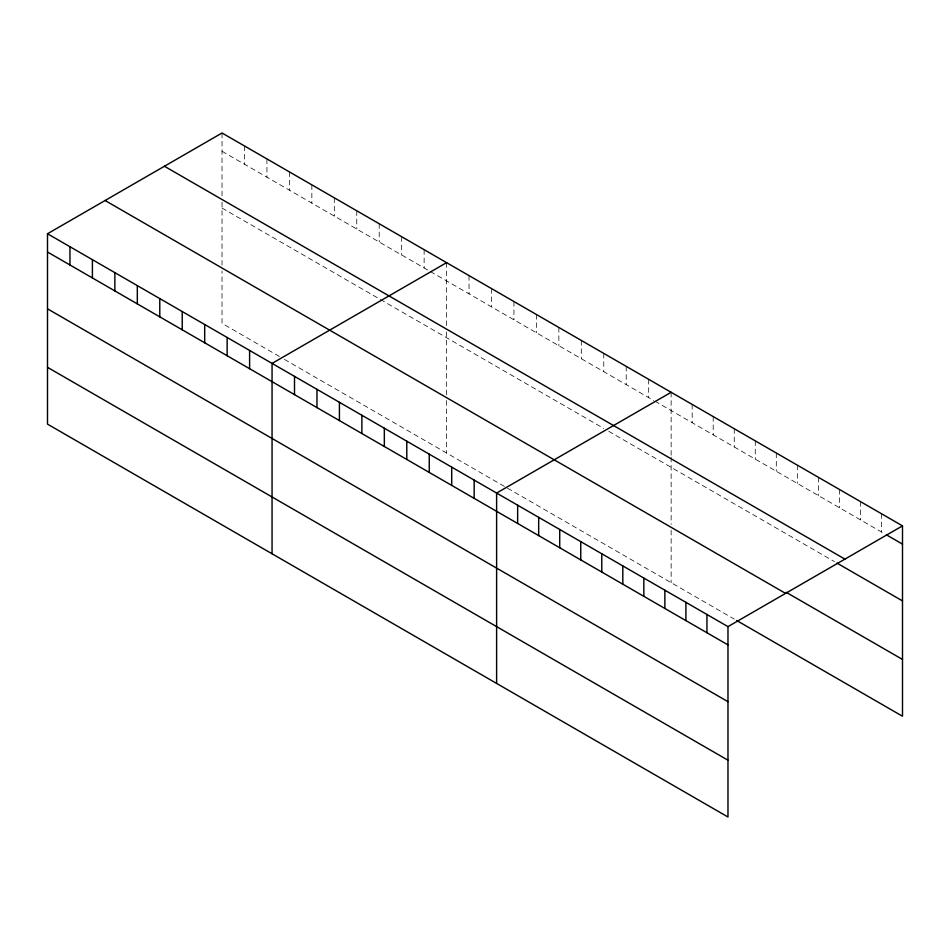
<?xml version="1.0" encoding="UTF-8"?>
<svg xmlns="http://www.w3.org/2000/svg" width="950" height="950" viewBox="0 0 950 950"><rect width="100%" height="100%" fill="white"/><g stroke="black" fill="none" stroke-linecap="round" stroke-linejoin="round"><path stroke-width="0.71" stroke-dasharray="4.75 3.56" d="M222.027 151.264L429.115 270.821M430.362 271.546L653.671 400.473M654.918 401.185L885.174 534.126M222.027 208.062L603.773 428.45M608.76 431.336L834.456 561.64M279.419 356.499L222.027 323.368L222.027 270.94M284.406 359.385L734.243 619.091M881.469 513.724L881.469 531.988M860.439 501.588L860.439 519.84M839.396 489.44L839.396 507.704M818.366 477.292L818.366 495.556M797.335 465.156L797.335 483.407M776.304 453.008L776.304 471.271M755.274 440.871L755.274 459.123M734.243 428.723L734.243 446.987M713.201 416.587L713.201 434.839M692.17 404.439L692.17 422.691M671.139 392.291L671.139 455.703M671.139 457.152L671.139 524.471M671.139 530.231L671.139 582.659M648.684 379.335L648.684 397.587M626.228 366.367L626.228 384.619M603.773 353.4L603.773 371.664M581.317 340.433L581.317 358.696M558.861 327.477L558.861 345.729M536.406 314.509L536.406 332.761M513.95 301.542L513.95 319.806M491.494 288.574L491.494 306.838M469.039 275.619L469.039 293.871M446.583 262.651L446.583 326.052M446.583 331.883L446.583 394.82M446.583 400.591L446.583 453.019M424.128 249.684L424.128 267.947M401.672 236.716L401.672 254.98M379.216 223.749L379.216 242.013M356.761 210.793L356.761 229.045M334.305 197.826L334.305 216.089M311.849 184.858L311.849 203.122M289.394 171.891L289.394 190.154M266.938 158.935L266.938 177.187M244.482 145.968L244.482 164.219M222.027 133L222.027 196.401M222.027 202.231L222.027 265.181"/><path stroke-width="1.43" d="M47.5 233.759L727.973 626.632L727.973 817L47.5 424.128L47.5 233.759L222.027 133L902.5 525.872L902.5 716.241L736.713 620.516M446.583 262.651L272.056 363.411L272.056 553.779M671.139 392.291L496.613 493.062L496.613 683.418M727.973 626.632L902.5 525.872M886.421 534.838L902.5 544.124M164.433 166.25L844.906 559.122M836.926 563.065L902.5 600.923M786.196 592.301L902.5 659.443M105.094 200.509L785.567 593.382M47.5 252.023L727.973 644.896M47.5 308.821L727.973 701.682M47.5 367.329L727.973 760.202M706.943 614.484L706.943 632.748M685.912 602.347L685.912 620.599M664.869 590.199L664.869 608.463M643.839 578.063L643.839 596.315M622.808 565.915L622.808 584.179M601.778 553.767L601.778 572.031M580.747 541.631L580.747 559.883M559.716 529.482L559.716 547.746M538.674 517.346L538.674 535.598M517.643 505.198L517.643 523.462M474.157 480.094L474.157 498.346M451.701 467.127L451.701 485.391M429.246 454.159L429.246 472.423M406.79 441.204L406.79 459.456M384.334 428.236L384.334 446.488M361.879 415.269L361.879 433.532M339.423 402.301L339.423 420.565M316.968 389.334L316.968 407.598M294.512 376.378L294.512 394.63M249.601 350.443L249.601 368.707M227.145 337.476L227.145 355.739M204.689 324.52L204.689 342.772M182.234 311.553L182.234 329.804M159.778 298.585L159.778 316.849M137.322 285.618L137.322 303.881M114.867 272.662L114.867 290.914M92.411 259.694L92.411 277.946M69.956 246.727L69.956 264.991"/></g></svg>
